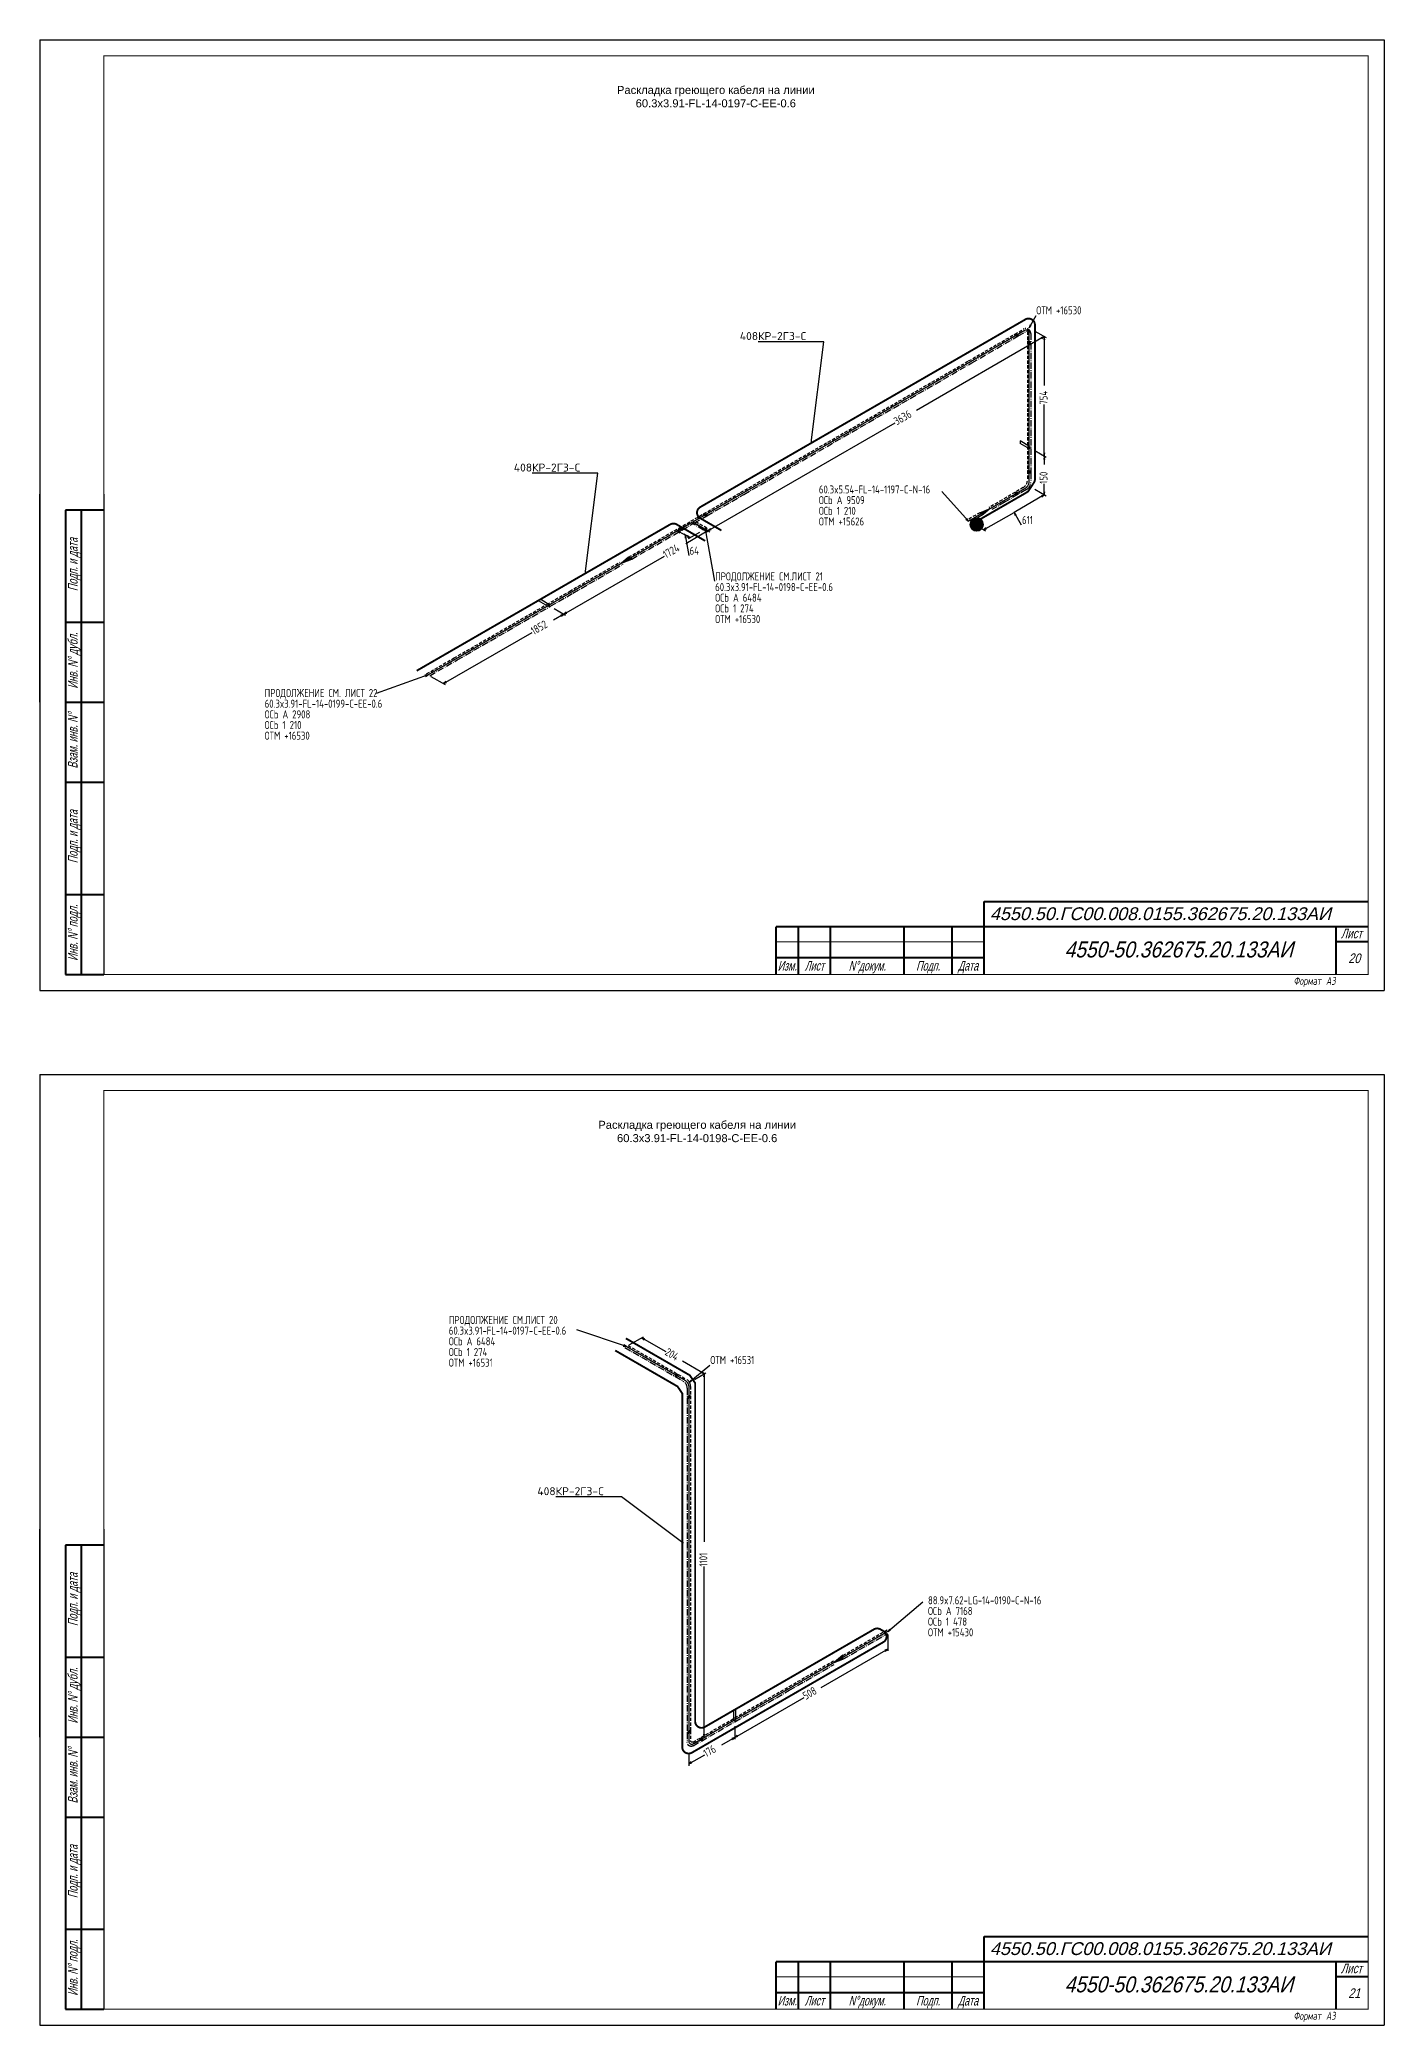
# Model space of a CAD drawing. Header units: millimetres. Extents: x 789 to 2531, y -2516 to 1713.
# Drawn here: x 1419 to 1839, y -1217 to -597 of the extents above; entities that cross this region are included whole.
import ezdxf
from ezdxf import colors
from ezdxf.entities.mleader import LeaderData, LeaderLine
from ezdxf.enums import TextEntityAlignment as Align
from ezdxf.math import Vec2, Vec3

# ---------------------------------------------------------------- set-up
doc = ezdxf.new("R2010")
doc.units = ezdxf.units.MM
for name, pattern in [('GT100', [0.5, 0.333333, -0.166667]), ('GT110', [1.5, 1, -0.5]), ('GT111', [3, 2, -0.4, 0.2, -0.4]), ('HIDDEN', [0.375, 0.25, -0.125]), ('JIS_02_4.0', [5.5, 4, -1.5])]:
    doc.linetypes.add(name, pattern=pattern)
for name, color, linetype in [('GT_1', 7, 'Continuous'), ('RAMKA', 2, 'Continuous'), ('TRACE', 1, 'HIDDEN')]:
    doc.layers.add(name, color=color, linetype=linetype)
for name, color, linetype, lineweight in [('HT_Equipment', 1, 'Continuous', 35), ('Текст штампа', 7, 'Continuous', 0), ('Электрообогрев', 1, 'JIS_02_4.0', 30)]:
    doc.layers.add(name, color=color, linetype=linetype, lineweight=lineweight)
doc.styles.add('Aryal.cyr 3', font='arial.ttf', dxfattribs={"width": 0.666667, "oblique": 15, "height": 3})
doc.styles.add('ESKDU', font='eskd_u.shx')
doc.styles.add('HTX1', font='GOST2304A', dxfattribs={"width": 0.98})
doc.styles.add('Pentair Style 1', font='isocpeur.ttf')
doc.styles.get("Standard").update_dxf_attribs({"font": 'txt.shx'})

# ---------------------------------------------------------------- blocks, each defined once
blk = doc.blocks.new('GA_END-SEAL')
at = {"layer": 'HT_Equipment', "color": 7, "true_color": 0xffffff, "const_width": 200}
blk.add_lwpolyline([(-100, 0, 1), (100, 0, 1)], format="xyb", close=True, dxfattribs=at)
at = {"layer": 'HT_Equipment'}
blk.add_circle((0, 0), 200, dxfattribs=at)
at = {"layer": 'HT_Equipment', "style": 'Pentair Style 1'}
blk.add_text('ES', height=180, dxfattribs=at).set_placement((0, 0), align=Align.MIDDLE_CENTER)
blk = doc.blocks.new('_Dot')
at = {"color": 0, "linetype": 'ByBlock', "lineweight": -2}
blk.add_line((-0.5, 0), (-1, 0), dxfattribs=at)
at = {"color": 0, "linetype": 'ByBlock', "const_width": 0.5}
blk.add_lwpolyline([(-0.25, 0, 1), (0.25, 0, 1)], format="xyb", close=True, dxfattribs=at)

msp = doc.modelspace()

# ---------------------------------------------------------------- linework, layer by layer
at = {"linetype": 'Continuous'}
for p, q in [((1418.84, -596.64), (1418.84, -893.64)), ((1418.84, -596.64), (1838.84, -596.64)), ((1838.84, -596.64), (1838.84, -893.64)), ((1418.84, -893.64), (1838.84, -893.64)), ((1418.84, -919.96), (1418.84, -1216.96)), ((1418.84, -919.96), (1838.84, -919.96)), ((1838.84, -919.96), (1838.84, -1216.96)), ((1418.84, -1216.96), (1838.84, -1216.96))]:
    msp.add_line(p, q, dxfattribs=at)
at = {"color": 7}
for p, q in [((1418.84, -803.64), (1418.84, -738.64)), ((1438.84, -738.64), (1438.84, -888.64)), ((1418.84, -1126.96), (1418.84, -1061.96)), ((1438.84, -1061.96), (1438.84, -1211.96))]:
    msp.add_line(p, q, dxfattribs=at)
at = {"linetype": 'Continuous', "const_width": 0.3}
for points in [[(1438.84, -601.64), (1833.84, -601.64), (1833.84, -888.64), (1438.84, -888.64)], [(1438.84, -924.96), (1833.84, -924.96), (1833.84, -1211.96), (1438.84, -1211.96)]]:
    msp.add_lwpolyline(points, close=True, dxfattribs=at)
at = {"layer": 'GT_1', "linetype": 'GT110', "flags": 128}
for points in [[(1723.48, -688.6), (1726.08, -687.1)], [(1727.36, -687.85), (1727.1, -687.7)], [(1727.38, -687.85), (1727.38, -690.85)], [(1708.98, -697), (1723.48, -688.6)], [(1727.38, -690.85), (1727.38, -723.7)], [(1637.78, -738.1), (1708.98, -697)], [(1727.38, -723.7), (1727.38, -731.3)], [(1727.38, -731.3), (1727.38, -734.3)], [(1626.23, -744.75), (1637.78, -738.1)], [(1723.48, -738.05), (1719.38, -740.45)], [(1726.08, -736.55), (1723.48, -738.05)], [(1719.38, -740.45), (1715.28, -742.8)], [(1602.78, -758.3), (1618.43, -749.25)], [(1618.43, -749.25), (1622.33, -747)], [(1622.33, -747), (1626.23, -744.75)], [(1627.23, -749.25), (1623.33, -747)], [(1712.53, -744.4), (1708.43, -746.75)], [(1584.38, -768.95), (1600.03, -759.9)], [(1577.28, -773.05), (1584.38, -768.95)], [(1548.28, -789.8), (1577.28, -773.05)], [(1539.68, -794.75), (1548.28, -789.8)], [(1602.63, -1004.61), (1618.23, -1013.61)], [(1618.23, -1013.61), (1620.83, -1015.11)], [(1622.13, -1017.36), (1622.13, -1020.36)], [(1622.13, -1020.36), (1622.13, -1125.01)], [(1669.73, -1101.41), (1683.73, -1093.31)], [(1652.98, -1111.11), (1666.98, -1103.01)], [(1635.98, -1120.91), (1652.98, -1111.11)], [(1625.53, -1126.96), (1635.98, -1120.91)], [(1622.13, -1125.01), (1622.13, -1128.01)], [(1622.93, -1128.46), (1625.53, -1126.96)]]:
    msp.add_lwpolyline(points, dxfattribs=at)
at = {"layer": 'GT_1', "const_width": 0.4, "flags": 128}
for points in [[(1726.58, -687.4), (1723.98, -688.9)], [(1727.88, -691.15), (1727.88, -688.15)], [(1723.98, -688.9), (1709.48, -697.3)], [(1727.88, -724), (1727.88, -691.15)], [(1709.48, -697.3), (1638.28, -738.4)], [(1727.88, -731.6), (1727.88, -724)], [(1727.88, -734.6), (1727.88, -731.6)], [(1719.88, -740.75), (1723.98, -738.35)], [(1723.98, -738.35), (1726.58, -736.85)], [(1638.28, -738.4), (1626.73, -745.05)], [(1715.78, -743.1), (1719.88, -740.75)], [(1618.93, -749.55), (1603.28, -758.6)], [(1622.83, -747.3), (1618.93, -749.55)], [(1626.73, -745.05), (1622.83, -747.3)], [(1622.83, -747.3), (1626.73, -749.55)], [(1708.93, -747.05), (1713.03, -744.7)], [(1600.53, -760.2), (1584.88, -769.25)], [(1584.88, -769.25), (1577.78, -773.35)], [(1577.78, -773.35), (1548.78, -790.1)], [(1548.78, -790.1), (1540.18, -795.05)], [(1617.73, -1013.91), (1602.13, -1004.91)], [(1620.33, -1015.41), (1617.73, -1013.91)], [(1621.63, -1020.66), (1621.63, -1017.66)], [(1621.63, -1125.31), (1621.63, -1020.66)], [(1683.73, -1093.91), (1669.73, -1102.01)], [(1666.98, -1103.61), (1652.98, -1111.71)], [(1652.98, -1111.71), (1635.98, -1121.51)], [(1635.98, -1121.51), (1625.53, -1127.56)], [(1621.63, -1128.31), (1621.63, -1125.31)], [(1625.53, -1127.56), (1622.93, -1129.06)]]:
    msp.add_lwpolyline(points, dxfattribs=at)
at = {"layer": 'GT_1', "linetype": 'GT111', "flags": 128}
for points in [[(1724.48, -689.2), (1727.08, -687.7)], [(1728.38, -688.45), (1728.38, -691.45)], [(1709.98, -697.6), (1724.48, -689.2)], [(1728.38, -691.45), (1728.38, -724.3)], [(1638.78, -738.7), (1709.98, -697.6)], [(1728.38, -724.3), (1728.38, -731.9)], [(1728.38, -731.9), (1728.38, -734.9)], [(1727.08, -737.15), (1724.48, -738.65)], [(1627.23, -745.35), (1638.78, -738.7)], [(1720.38, -741.05), (1716.28, -743.4)], [(1724.48, -738.65), (1720.38, -741.05)], [(1603.78, -758.9), (1619.43, -749.85)], [(1619.43, -749.85), (1623.33, -747.6)], [(1626.23, -749.85), (1622.33, -747.6)], [(1623.33, -747.6), (1627.23, -745.35)], [(1713.53, -745), (1709.43, -747.35)], [(1585.38, -769.55), (1601.03, -760.5)], [(1549.28, -790.4), (1578.28, -773.65)], [(1578.28, -773.65), (1585.38, -769.55)], [(1540.68, -795.35), (1549.28, -790.4)], [(1601.63, -1005.21), (1617.23, -1014.21)], [(1617.23, -1014.21), (1619.83, -1015.71)], [(1621.13, -1017.96), (1621.13, -1020.96)], [(1621.13, -1020.96), (1621.13, -1125.61)], [(1669.73, -1102.61), (1683.73, -1094.51)], [(1652.98, -1112.31), (1666.98, -1104.21)], [(1635.98, -1122.11), (1652.98, -1112.31)], [(1625.53, -1128.16), (1635.98, -1122.11)], [(1621.13, -1125.61), (1621.13, -1128.61)], [(1622.93, -1129.66), (1625.53, -1128.16)]]:
    msp.add_lwpolyline(points, dxfattribs=at)
for points in [[(1728.4, -688.45, 0.577476), (1726.06, -687.1)], [(1727.1, -737.15, 0.267786), (1728.4, -734.9)], [(1621.11, -1017.96, 0.268126), (1619.81, -1015.71)], [(1622.93, -1129.66, -0.577188), (1621.11, -1128.61)]]:
    msp.add_lwpolyline(points, format="xyb", dxfattribs=at)
at = {"layer": 'GT_1', "const_width": 0.4, "flags": 128}
for points in [[(1727.88, -688.15, 0.577571), (1726.58, -687.4)], [(1726.58, -736.85, 0.267786), (1727.88, -734.6)], [(1621.63, -1017.66, 0.268126), (1620.33, -1015.41)], [(1622.93, -1129.06, -0.577127), (1621.63, -1128.31)]]:
    msp.add_lwpolyline(points, format="xyb", dxfattribs=at)
at = {"layer": 'GT_1', "flags": 128}
for points in [[(1727.88, -686.65), (1730.13, -682.75)], [(1728.23, -685.7), (1727.88, -686.65), (1728.53, -685.9)], [(1729.63, -687.65), (1733.18, -689.7)], [(1729.63, -687.65), (1733.18, -689.7)], [(1732.63, -689.4), (1692.73, -712.45)], [(1723.98, -688.9), (1723.43, -688.9), (1723.53, -688.65), (1723.98, -688.6), (1724.53, -688.9), (1724.43, -689.15), (1723.98, -689.2), (1723.43, -688.9), (1723.88, -688.65), (1723.98, -689.1), (1724.33, -689.1), (1724.33, -688.9), (1723.98, -688.9)], [(1727.88, -691.15), (1727.63, -690.7), (1727.43, -690.9), (1727.63, -691.3), (1728.13, -691.6), (1728.33, -691.4), (1728.13, -691), (1727.63, -690.7), (1727.63, -691.2), (1728.08, -691.05), (1728.23, -691.35), (1728.08, -691.45), (1727.88, -691.15)], [(1731.88, -690.05), (1732.63, -689.4), (1731.68, -689.75)], [(1732.78, -690.4), (1732.63, -689.4), (1732.48, -690.4)], [(1732.63, -689.4), (1732.63, -704.65)], [(1732.63, -726.75), (1732.63, -710.65)], [(1627.58, -750.05), (1686.08, -716.3)], [(1728.03, -723.7), (1725.08, -722), (1725.08, -722.75)], [(1728.03, -723.7), (1728.03, -724.45), (1725.08, -722.75)], [(1729.63, -725), (1733.18, -727.05)], [(1729.63, -725), (1733.18, -727.05)], [(1732.48, -725.75), (1732.63, -726.75), (1732.78, -725.75)], [(1727.88, -731.6), (1727.63, -731.15), (1727.43, -731.35), (1727.63, -731.75), (1728.13, -732.05), (1728.33, -731.85), (1728.13, -731.45), (1727.63, -731.15), (1727.63, -731.65), (1728.08, -731.5), (1728.23, -731.8), (1728.08, -731.9), (1727.88, -731.6)], [(1732.78, -727.75), (1732.63, -726.75), (1732.48, -727.75)], [(1732.63, -726.75), (1732.63, -729.35)], [(1708.93, -747.05), (1700.58, -737.77)], [(1723.98, -738.35), (1723.98, -738.05), (1723.53, -738.1), (1723.43, -738.35), (1723.98, -738.65), (1724.43, -738.6), (1724.53, -738.35), (1723.98, -738.05), (1723.53, -738.3), (1724.33, -738.35), (1724.33, -738.55), (1723.98, -738.55), (1723.98, -738.35)], [(1729.63, -737.1), (1733.18, -739.15)], [(1729.63, -737.1), (1733.18, -739.15)], [(1732.48, -737.85), (1732.63, -738.85), (1732.78, -737.85)], [(1732.63, -738.85), (1732.63, -735.35)], [(1713.03, -744.7), (1712.48, -744.4), (1715.78, -743.1), (1713.53, -745), (1712.53, -744.4), (1715.53, -743.25), (1713.48, -744.95), (1712.63, -744.45), (1715.23, -743.4), (1713.43, -744.9), (1712.68, -744.5), (1714.98, -743.6), (1713.33, -744.9), (1712.73, -744.55), (1714.73, -743.7), (1713.28, -744.85), (1712.83, -744.6), (1714.43, -743.9), (1713.18, -744.8), (1712.88, -744.6), (1714.23, -744), (1713.13, -744.75), (1712.98, -744.65), (1713.93, -744.2), (1713.08, -744.7), (1713.03, -744.7), (1715.78, -743.1)], [(1713.68, -749.8), (1723.18, -744.3)], [(1732.63, -738.85), (1723.18, -744.3)], [(1723.83, -745.05), (1723.18, -744.3), (1723.53, -745.25)], [(1723.18, -744.3), (1725.43, -748.2)], [(1731.88, -739.5), (1732.63, -738.85), (1731.68, -739.2)], [(1621.98, -747.8), (1617.53, -750.35)], [(1619.03, -750.4), (1618.08, -750.05), (1618.83, -750.7)], [(1618.08, -750.05), (1620.03, -751.15)], [(1618.93, -749.55), (1618.38, -749.55), (1618.48, -749.3), (1618.93, -749.25), (1619.48, -749.55), (1619.38, -749.8), (1618.93, -749.85), (1618.38, -749.55), (1618.83, -749.3), (1618.93, -749.75), (1619.28, -749.75), (1619.28, -749.55), (1618.93, -749.55)], [(1627.58, -750.05), (1620.68, -754.1)], [(1624.98, -750.55), (1621.43, -752.6)], [(1623.68, -747.8), (1628.13, -750.35)], [(1623.68, -747.8), (1625.93, -749.1)], [(1623.68, -747.8), (1628.13, -750.35)], [(1626.73, -745.05), (1626.18, -745.05), (1626.28, -744.8), (1626.73, -744.75), (1627.28, -745.05), (1627.18, -745.3), (1626.73, -745.35), (1626.18, -745.05), (1626.63, -744.8), (1626.73, -745.25), (1627.08, -745.25), (1627.08, -745.05), (1626.73, -745.05)], [(1626.83, -750.7), (1627.58, -750.05), (1626.63, -750.4)], [(1627.08, -750.5), (1626.73, -749.55), (1626.73, -750.55)], [(1626.73, -749.55), (1629.58, -765.8)], [(1628.33, -749.4), (1627.58, -750.05), (1628.53, -749.7)], [(1708.14, -746.45), (1708.93, -747.05), (1708.41, -746.18)], [(1709.78, -747.55), (1712.03, -748.85)], [(1709.78, -747.55), (1714.23, -750.1)], [(1714.43, -749.15), (1713.68, -749.8), (1714.63, -749.45)], [(1621.98, -752.3), (1620.03, -751.15)], [(1620.78, -752.35), (1620.43, -751.4), (1620.43, -752.4)], [(1620.43, -751.4), (1621.58, -757.8)], [(1621.03, -751.95), (1621.98, -752.3), (1621.23, -751.65)], [(1582.53, -776.1), (1613.98, -757.95)], [(1603.28, -758.6), (1602.73, -758.3), (1600.53, -760.2), (1603.78, -758.9), (1602.78, -758.3), (1600.78, -760.05), (1603.73, -758.85), (1602.88, -758.35), (1601.08, -759.9), (1603.68, -758.8), (1602.93, -758.4), (1601.33, -759.7), (1603.58, -758.8), (1602.98, -758.45), (1601.58, -759.6), (1603.53, -758.75), (1603.08, -758.5), (1601.88, -759.4), (1603.43, -758.7), (1603.13, -758.5), (1602.08, -759.3), (1603.38, -758.65), (1603.23, -758.55), (1602.38, -759.1), (1603.33, -758.6), (1603.28, -758.6), (1600.53, -760.2)], [(1577.58, -773.6), (1574.68, -771.9), (1575.33, -771.55)], [(1577.58, -773.6), (1578.23, -773.25), (1575.33, -771.55)], [(1579.53, -774.35), (1583.08, -776.4)], [(1579.53, -774.35), (1583.08, -776.4)], [(1582.53, -776.1), (1579.33, -777.95)], [(1581.78, -776.75), (1582.53, -776.1), (1581.58, -776.45)], [(1583.28, -775.45), (1582.53, -776.1), (1583.48, -775.75)], [(1544.93, -797.8), (1572.63, -781.8)], [(1540.18, -795.05), (1523.98, -800.91)], [(1539.33, -795.55), (1540.18, -795.05), (1539.18, -795.2)], [(1541.03, -795.55), (1545.48, -798.1)], [(1545.68, -797.15), (1544.93, -797.8), (1545.88, -797.45)], [(1602.13, -1004.91), (1586.58, -999.74)], [(1601.13, -1004.76), (1602.13, -1004.91), (1601.28, -1004.41)], [(1602.98, -1004.41), (1607.43, -1001.86)], [(1607.83, -1002.51), (1606.88, -1002.16), (1607.63, -1002.81)], [(1606.88, -1002.16), (1614.43, -1006.51)], [(1626.38, -1013.41), (1619.63, -1009.51)], [(1621.63, -1016.16), (1628.13, -1010.71)], [(1617.73, -1013.91), (1617.18, -1013.91), (1617.28, -1014.16), (1617.73, -1014.21), (1618.28, -1013.91), (1618.18, -1013.66), (1617.73, -1013.61), (1617.18, -1013.91), (1617.63, -1014.16), (1617.73, -1013.71), (1618.08, -1013.71), (1618.08, -1013.91), (1617.73, -1013.91)], [(1622.28, -1015.41), (1621.63, -1016.16), (1622.48, -1015.66)], [(1623.38, -1015.16), (1626.93, -1013.11)], [(1623.38, -1015.16), (1626.93, -1013.11)], [(1625.43, -1013.06), (1626.38, -1013.41), (1625.63, -1012.76)], [(1626.53, -1014.41), (1626.38, -1013.41), (1626.23, -1014.41)], [(1626.38, -1013.41), (1626.38, -1065.96)], [(1621.63, -1020.66), (1621.38, -1020.51), (1621.18, -1020.91), (1621.38, -1021.11), (1621.88, -1020.81), (1622.08, -1020.41), (1621.88, -1020.21), (1621.38, -1020.51), (1621.38, -1021.01), (1621.83, -1020.36), (1621.98, -1020.46), (1621.83, -1020.76), (1621.63, -1020.66)], [(1626.38, -1127.06), (1626.38, -1073.66)], [(1683.73, -1093.91), (1694.65, -1084.71)], [(1684.38, -1093.16), (1683.73, -1093.91), (1684.58, -1093.41)], [(1683.73, -1094.91), (1683.73, -1097.51)], [(1683.73, -1094.91), (1683.73, -1100.01)], [(1683.73, -1099.41), (1662.83, -1111.51)], [(1669.73, -1102.01), (1669.73, -1101.36), (1666.98, -1103.61), (1669.73, -1102.56), (1669.73, -1101.46), (1667.23, -1103.46), (1669.73, -1102.51), (1669.73, -1101.51), (1667.53, -1103.31), (1669.73, -1102.46), (1669.73, -1101.61), (1667.78, -1103.11), (1669.73, -1102.36), (1669.73, -1101.71), (1668.03, -1103.01), (1669.73, -1102.31), (1669.73, -1101.76), (1668.33, -1102.81), (1669.73, -1102.21), (1669.73, -1101.86), (1668.53, -1102.71), (1669.73, -1102.11), (1669.73, -1101.91), (1668.83, -1102.51), (1669.73, -1102.06), (1669.73, -1102.01), (1666.98, -1103.61)], [(1682.98, -1100.06), (1683.73, -1099.41), (1682.78, -1099.76)], [(1635.98, -1127.01), (1657.63, -1114.51)], [(1635.68, -1121.86), (1636.28, -1121.46), (1636.28, -1118.11)], [(1635.68, -1121.86), (1635.68, -1118.46), (1636.28, -1118.11)], [(1621.63, -1125.31), (1621.38, -1125.16), (1621.18, -1125.56), (1621.38, -1125.76), (1621.88, -1125.46), (1622.08, -1125.06), (1621.88, -1124.86), (1621.38, -1125.16), (1621.38, -1125.66), (1621.83, -1125.01), (1621.98, -1125.11), (1621.83, -1125.41), (1621.63, -1125.31)], [(1623.38, -1128.81), (1626.93, -1126.76)], [(1625.53, -1127.56), (1625.28, -1127.41), (1625.53, -1127.06), (1625.78, -1127.11), (1625.78, -1127.71), (1625.53, -1128.06), (1625.28, -1128.01), (1625.28, -1127.41), (1625.73, -1127.16), (1625.33, -1127.86), (1625.53, -1127.96), (1625.73, -1127.66), (1625.53, -1127.56)], [(1626.23, -1126.06), (1626.38, -1127.06), (1626.53, -1126.06)], [(1635.98, -1127.01), (1631.78, -1129.46)], [(1635.23, -1127.66), (1635.98, -1127.01), (1635.03, -1127.36)], [(1635.98, -1123.51), (1635.98, -1127.61)], [(1635.98, -1123.51), (1635.98, -1127.61)], [(1636.73, -1126.36), (1635.98, -1127.01), (1636.93, -1126.66)], [(1621.63, -1131.81), (1621.63, -1135.91)], [(1621.63, -1135.31), (1626.58, -1132.46)], [(1622.38, -1134.66), (1621.63, -1135.31), (1622.58, -1134.96)]]:
    msp.add_lwpolyline(points, dxfattribs=at)
at = {"layer": 'GT_1', "linetype": 'GT110', "flags": 128}
for points in [[(1726.06, -736.55, 0.267786), (1727.36, -734.3)], [(1622.15, -1017.36, 0.268126), (1620.85, -1015.11)], [(1622.93, -1128.46, -0.576984), (1622.15, -1128.01)]]:
    msp.add_lwpolyline(points, format="xyb", dxfattribs=at)
at = {"layer": 'GT_1', "linetype": 'GT100', "flags": 128}
msp.add_lwpolyline([(1626.73, -749.55), (1627.28, -749.55), (1627.18, -749.3), (1626.73, -749.25), (1626.18, -749.55), (1626.28, -749.8), (1626.73, -749.85), (1627.28, -749.55), (1626.83, -749.3), (1626.73, -749.75), (1626.38, -749.75), (1626.38, -749.55), (1626.73, -749.55)], dxfattribs=at)
at = {"layer": 'RAMKA', "color": 7, "lineweight": 40}
for p, q in [((1438.84, -743.64), (1426.84, -743.64)), ((1426.84, -743.64), (1426.84, -888.64)), ((1431.84, -888.64), (1431.84, -743.64)), ((1426.84, -778.64), (1438.84, -778.64)), ((1426.84, -803.64), (1438.84, -803.64)), ((1426.84, -828.64), (1438.84, -828.64)), ((1426.84, -863.64), (1438.84, -863.64)), ((1426.84, -888.64), (1438.84, -888.64)), ((1438.84, -1066.96), (1426.84, -1066.96)), ((1426.84, -1066.96), (1426.84, -1211.96)), ((1431.84, -1211.96), (1431.84, -1066.96)), ((1426.84, -1101.96), (1438.84, -1101.96)), ((1426.84, -1126.96), (1438.84, -1126.96)), ((1426.84, -1151.96), (1438.84, -1151.96)), ((1426.84, -1186.96), (1438.84, -1186.96)), ((1426.84, -1211.96), (1438.84, -1211.96))]:
    msp.add_line(p, q, dxfattribs=at)
at = {"layer": 'RAMKA', "color": 0, "lineweight": 40}
for p, q in [((1713.84, -888.64), (1713.84, -865.92)), ((1713.84, -865.92), (1833.89, -865.92)), ((1833.84, -873.79), (1648.84, -873.79)), ((1648.84, -888.64), (1648.84, -873.79)), ((1655.87, -888.45), (1655.87, -873.79)), ((1665.87, -888.64), (1665.87, -873.79)), ((1688.87, -888.64), (1688.87, -873.79)), ((1703.87, -888.64), (1703.87, -873.79)), ((1823.77, -888.64), (1823.77, -873.79)), ((1833.84, -878.48), (1823.77, -878.48)), ((1713.84, -883.45), (1648.84, -883.45)), ((1713.84, -1211.96), (1713.84, -1189.24)), ((1713.84, -1189.24), (1833.89, -1189.24)), ((1833.84, -1197.11), (1648.84, -1197.11)), ((1648.84, -1211.96), (1648.84, -1197.11)), ((1655.87, -1211.77), (1655.87, -1197.11)), ((1665.87, -1211.96), (1665.87, -1197.11)), ((1688.87, -1211.96), (1688.87, -1197.11)), ((1703.87, -1211.96), (1703.87, -1197.11)), ((1823.77, -1211.96), (1823.77, -1197.11)), ((1833.84, -1201.8), (1823.77, -1201.8)), ((1713.84, -1206.77), (1648.84, -1206.77))]:
    msp.add_line(p, q, dxfattribs=at)
at = {"layer": 'RAMKA', "color": 0, "lineweight": 9}
for p, q in [((1713.84, -878.45), (1648.84, -878.45)), ((1713.84, -1201.77), (1648.84, -1201.77))]:
    msp.add_line(p, q, dxfattribs=at)
at = {"layer": 'TRACE', "lineweight": 25, "ltscale": 7, "const_width": 0.6, "flags": 128}
for points in [[(1631.78, -749.95), (1625.16, -746.13, -0.57735), (1625.16, -742.66), (1726.72, -684.03, -0.57735), (1729.72, -685.76), (1729.72, -733.9, -0.14606), (1729.4, -735), (1727.79, -737.45, -0.117298), (1727.12, -738.08), (1710.78, -747.51)], [(1626.71, -753.21), (1617.79, -748.06, 0.267949), (1615.79, -748.06), (1536.59, -793.79)], [(1598.6, -1006.14), (1618.07, -1017.38), (1619.55, -1019.58), (1619.55, -1130.05, 0.57735), (1622.55, -1131.79), (1682.36, -1097.25, 0.57735), (1682.36, -1093.79), (1681.44, -1093.25, 0.267949), (1679.44, -1093.25), (1626.58, -1123.77, -0.57735), (1623.58, -1122.04), (1623.58, -1016.32), (1621.89, -1013.88), (1601.94, -1002.36)]]:
    msp.add_lwpolyline(points, format="xyb", dxfattribs=at)

# ---------------------------------------------------------------- block references
at = {"xscale": 0.01, "yscale": 0.01, "zscale": 0.01}
msp.add_blockref('GA_END-SEAL', (1711.49, -748.09), dxfattribs=at)

# ---------------------------------------------------------------- texts
at = {"color": 0, "oblique": 10, "width": 0.7}
for p in [(1810.51, -891.92), (1810.51, -1215.25)]:
    msp.add_text('Формат А3', height=2.5, dxfattribs=at).set_placement(p)
at = {"color": 7, "linetype": 'Continuous', "ltscale": 3, "char_height": 2.5, "width": 99.0105, "attachment_point": 5, "style": 'ESKDU'}
for s, insert in [('{\\fArial|b0|i0|c204|p34;\\C0;Раскладка греющего кабеля на линии \\P60.3x3.91-FL-14-0197-C-EE-0.6}', (1630.03, -614.44)), ('{\\fArial|b0|i0|c204|p34;\\C0;Раскладка греющего кабеля на линии \\P60.3x3.91-FL-14-0198-C-EE-0.6}', (1624.2, -937.74))]:
    msp.add_mtext(s, dxfattribs=dict(at, insert=insert))
at = {"layer": 'GT_1', "style": 'HTX1', "width": 0.98}
for s, p in [('ОТМ +16530', (1730.16, -682.43)), ('60.3x5.54-FL-14-1197-C-N-16', (1662.23, -738.4)), ('ОСЬ A 9509', (1662.23, -741.73)), ('ОСЬ 1 210', (1662.23, -745.07)), ('ОТМ +15626', (1662.23, -748.4)), ('611', (1725.68, -747.95)), ('64', (1621.83, -757.55)), ('60.3x3.91-FL-14-0198-C-EE-0.6', (1629.83, -768.88)), ('ПРОДОЛЖЕНИЕ СМ.ЛИСТ 21', (1629.83, -765.55)), ('ОСЬ A 6484', (1629.83, -772.21)), ('ОСЬ 1 274', (1629.83, -775.55)), ('ОТМ +16530', (1629.83, -778.88)), ('ПРОДОЛЖЕНИЕ СМ. ЛИСТ 22', (1489.1, -801.99)), ('ОСЬ A 2908', (1489.1, -808.66)), ('60.3x3.91-FL-14-0199-C-EE-0.6', (1489.1, -805.32)), ('ОСЬ 1 210', (1489.1, -811.99)), ('ОТМ +16530', (1489.1, -815.32)), ('60.3x3.91-FL-14-0197-C-EE-0.6', (1546.63, -1001.19)), ('ПРОДОЛЖЕНИЕ СМ.ЛИСТ 20', (1546.63, -997.86)), ('ОСЬ A 6484', (1546.63, -1004.53)), ('ОСЬ 1 274', (1546.63, -1007.86)), ('ОТМ +16531', (1546.63, -1011.19)), ('ОТМ +16531', (1628.33, -1010.37)), ('88.9x7.62-LG-14-0190-C-N-16', (1696.32, -1085.44)), ('ОСЬ A 7168', (1696.32, -1088.77)), ('ОСЬ 1 478', (1696.32, -1092.1)), ('ОТМ +15430', (1696.32, -1095.44))]:
    msp.add_text(s, height=2.5, dxfattribs=at).set_placement(p)
for s, rotation, p in [('754', 90, (1733.64, -710.64)), ('3636', 30, (1686.56, -717.16)), ('150', 90, (1733.64, -735.37)), ('1724', 30, (1614.48, -758.79)), ('1852', 30, (1573.15, -782.67)), ('204', 330, (1613.91, -1007.36)), ('1101', 90, (1627.39, -1073.66)), ('508', 30, (1658.12, -1115.36)), ('176', 30, (1627.07, -1133.31))]:
    msp.add_text(s, height=2.5, rotation=rotation, dxfattribs=at).set_placement(p)
at = {"layer": 'RAMKA', "color": 7, "lineweight": 20, "style": 'Aryal.cyr 3', "oblique": 15, "width": 0.666667}
for s, p in [('Подп. и дата', (1429.15, -760.6)), ('Инв. N%%D дубл.', (1429.15, -790.62)), ('Взам. инв. N%%D', (1429.15, -815.62)), ('Подп. и дата', (1429.15, -845.62)), ('Инв. N%%D подл.', (1429.15, -875.62)), ('Подп. и дата', (1429.15, -1083.92)), ('Инв. N%%D дубл.', (1429.15, -1113.94)), ('Взам. инв. N%%D', (1429.15, -1138.94)), ('Подп. и дата', (1429.15, -1168.94)), ('Инв. N%%D подл.', (1429.15, -1198.94))]:
    msp.add_text(s, height=3, rotation=90, dxfattribs=at).set_placement(p, align=Align.MIDDLE_CENTER)
at = {"layer": 'RAMKA', "color": 0, "lineweight": 20, "style": 'Aryal.cyr 3', "oblique": 15, "width": 0.726944}
for p, p2 in [((1825.28, -877.36), (1831.9, -877.36)), ((1825.28, -1200.69), (1831.9, -1200.69))]:
    msp.add_text('Лист', height=3, dxfattribs=at).set_placement(p, p2, align=Align.FIT)
at = {"layer": 'RAMKA', "color": 0, "lineweight": 20, "style": 'Aryal.cyr 3', "oblique": 15, "width": 0.666667}
for s, p in [('Изм.', (1652.34, -885.95)), ('Лист', (1660.84, -885.95)), ('N%%Dдокум.', (1677.34, -885.95)), ('Подп.', (1696.34, -885.95)), ('Дата', (1708.84, -885.95)), ('Изм.', (1652.34, -1209.27)), ('Лист', (1660.84, -1209.27)), ('N%%Dдокум.', (1677.34, -1209.27)), ('Подп.', (1696.34, -1209.27)), ('Дата', (1708.84, -1209.27))]:
    msp.add_text(s, height=3, dxfattribs=at).set_placement(p, align=Align.MIDDLE_CENTER)
at = {"layer": 'RAMKA', "color": 0, "lineweight": 20, "style": 'Aryal.cyr 3', "oblique": 15, "width": 0.8}
for s, p in [('20', (1827.6, -885.11)), ('21', (1827.6, -1208.43))]:
    msp.add_text(s, height=3, dxfattribs=at).set_placement(p)
at = {"layer": 'Текст штампа', "color": 0, "lineweight": 20, "style": 'Aryal.cyr 3', "oblique": 15}
for p in [(1768.89, -869.69), (1768.89, -1193.01)]:
    msp.add_text('4550.50.ГС00.008.0155.362675.20.133АИ', height=4, dxfattribs=at).set_placement(p, align=Align.MIDDLE_CENTER)
at = {"layer": 'Текст штампа', "color": 0, "lineweight": 20, "style": 'Aryal.cyr 3', "oblique": 15, "width": 0.85}
for p in [(1774.62, -880.86), (1774.62, -1204.18)]:
    msp.add_text('4550-50.362675.20.133АИ', height=5, dxfattribs=at).set_placement(p, align=Align.MIDDLE_CENTER)

# ---------------------------------------------------------------- next in the draw order: leaders
at = {"layer": 'Электрообогрев', "linetype": 'Continuous', "lineweight": 25}
ml = msp.add_multileader_mtext('Standard', dxfattribs=at)
ml.set_content('408КР-2Г3-C', color=256)
ml.set_leader_properties()
ml.set_arrow_properties(name='DOT')
ml.build(insert=Vec2(0, 0))
ml.multileader.update_dxf_attribs({"has_dogleg": 0, "text_left_attachment_type": 6, "text_right_attachment_type": 6, "dogleg_length": 1, "arrow_head_size": 0.5})
ctx = ml.context
ctx.base_point, ctx.char_height, ctx.arrow_head_size, ctx.landing_gap_size, ctx.plane_origin = Vec3(1637.53, -690.98), 2.5, 0.5, 0, Vec3(1672.28, -736.75)
ctx.left_attachment, ctx.right_attachment = 6, 6
notes = []
notes.append((ctx, [(1, (1, 1, 0), (1664.28, -690.98), (-1, 0), 0.5, [(0, [(1659.87, -722.1)], 0, [])])]))
ctx.mtext.insert, ctx.mtext.flow_direction = Vec3(1637.53, -687.98), 5
ctx.mtext.has_bg_fill, ctx.mtext.bg_color, ctx.mtext.bg_scale_factor, ctx.mtext.bg_transparency, ctx.mtext.use_window_bg_color = 1, -1027028792, 1.5, 0, 1
ml = msp.add_multileader_mtext('Standard', dxfattribs=at)
ml.set_content('408КР-2Г3-C', color=256)
ml.set_leader_properties()
ml.set_arrow_properties(name='DOT')
ml.build(insert=Vec2(0, 0))
ml.multileader.update_dxf_attribs({"has_dogleg": 0, "text_left_attachment_type": 6, "text_right_attachment_type": 6, "dogleg_length": 1, "arrow_head_size": 0.5})
ctx = ml.context
ctx.base_point, ctx.char_height, ctx.arrow_head_size, ctx.landing_gap_size, ctx.plane_origin = Vec3(1566.93, -732.06), 2.5, 0.5, 0, Vec3(1601.69, -777.82)
ctx.left_attachment, ctx.right_attachment = 6, 6
notes.append((ctx, [(1, (1, 1, 0), (1593.68, -732.06), (-1, 0), 0.5, [(0, [(1589.28, -763.18)], 0, [])])]))
ctx.mtext.insert, ctx.mtext.flow_direction = Vec3(1566.93, -729.06), 5
ctx.mtext.has_bg_fill, ctx.mtext.bg_color, ctx.mtext.bg_scale_factor, ctx.mtext.bg_transparency, ctx.mtext.use_window_bg_color = 1, -1027028792, 1.5, 0, 1
ml = msp.add_multileader_mtext('Standard', dxfattribs=at)
ml.set_content('408КР-2Г3-C', color=256)
ml.set_leader_properties()
ml.set_arrow_properties(name='DOT')
ml.build(insert=Vec2(0, 0))
ml.multileader.update_dxf_attribs({"has_dogleg": 0, "text_left_attachment_type": 6, "text_right_attachment_type": 6, "dogleg_length": 1, "arrow_head_size": 0.5})
ctx = ml.context
ctx.base_point, ctx.char_height, ctx.arrow_head_size, ctx.landing_gap_size, ctx.plane_origin = Vec3(1574.29, -1051.86), 2.5, 0.5, 0, Vec3(1609.05, -1097.62)
ctx.left_attachment, ctx.right_attachment = 6, 6
notes.append((ctx, [(1, (1, 1, 0), (1601.04, -1051.86), (-1, 0), 0.5, [(0, [(1619.75, -1066.18)], 0, [])])]))
ctx.mtext.insert, ctx.mtext.flow_direction = Vec3(1574.29, -1048.86), 5
ctx.mtext.has_bg_fill, ctx.mtext.bg_color, ctx.mtext.bg_scale_factor, ctx.mtext.bg_transparency, ctx.mtext.use_window_bg_color = 1, -1027028792, 1.5, 0, 1
for ctx, leaders in notes:
    for number, flags, end, landing, length, lines in leaders:
        leader = LeaderData()
        leader.index, (leader.has_last_leader_line, leader.has_dogleg_vector, leader.attachment_direction) = number, flags
        leader.last_leader_point, leader.dogleg_vector, leader.dogleg_length = Vec3(end), Vec3(landing), length
        for number, points, colour, breaks in lines:
            line = LeaderLine()
            line.index, line.vertices, line.color, line.breaks = number, Vec3.list(points), colors.encode_raw_color(colour), breaks
            leader.lines.append(line)
        ctx.leaders.append(leader)

doc.saveas('drawing.dxf')
